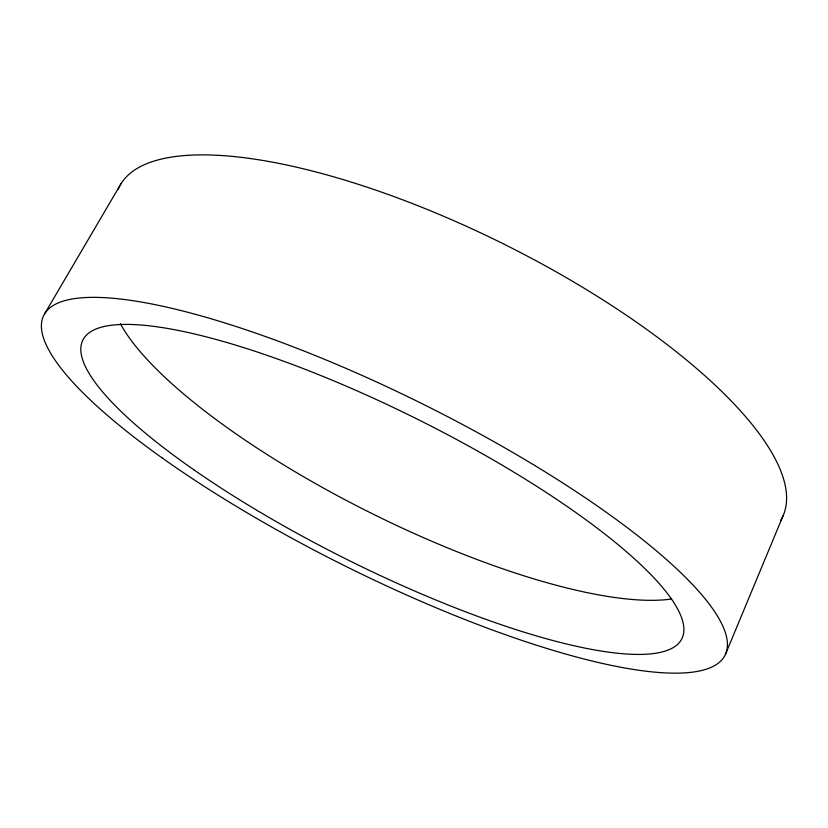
<?xml version="1.0" encoding="UTF-8"?>
<svg xmlns="http://www.w3.org/2000/svg" width="828" height="828" viewBox="0 0 828 828"><rect width="100%" height="100%" fill="white"/><g stroke="black" fill="none" stroke-linecap="round" stroke-linejoin="round"><path stroke-width="1.24" d="M725.4 654.451L783.009 515.927M44.733 313.636L120.919 183.888M118.125 189.384A370.437 120.453 26.5 0 1 505.173 244.746A370.437 120.453 26.5 0 1 780.732 520.294M671.674 598.986A330.807 90.366 26.5 0 1 369.909 512.522A330.807 90.366 26.5 0 1 120.37 323.655M162.454 458.153A380.663 89.797 26.5 0 0 721.881 659.844A380.663 89.797 26.5 0 0 268.914 337.783A380.663 89.797 26.5 0 0 162.454 458.153M193.783 469.735A334.678 78.484 26.5 0 0 680.43 641.141A334.678 78.484 26.5 0 0 272.836 357.354A334.678 78.484 26.5 0 0 193.783 469.735"/></g></svg>
